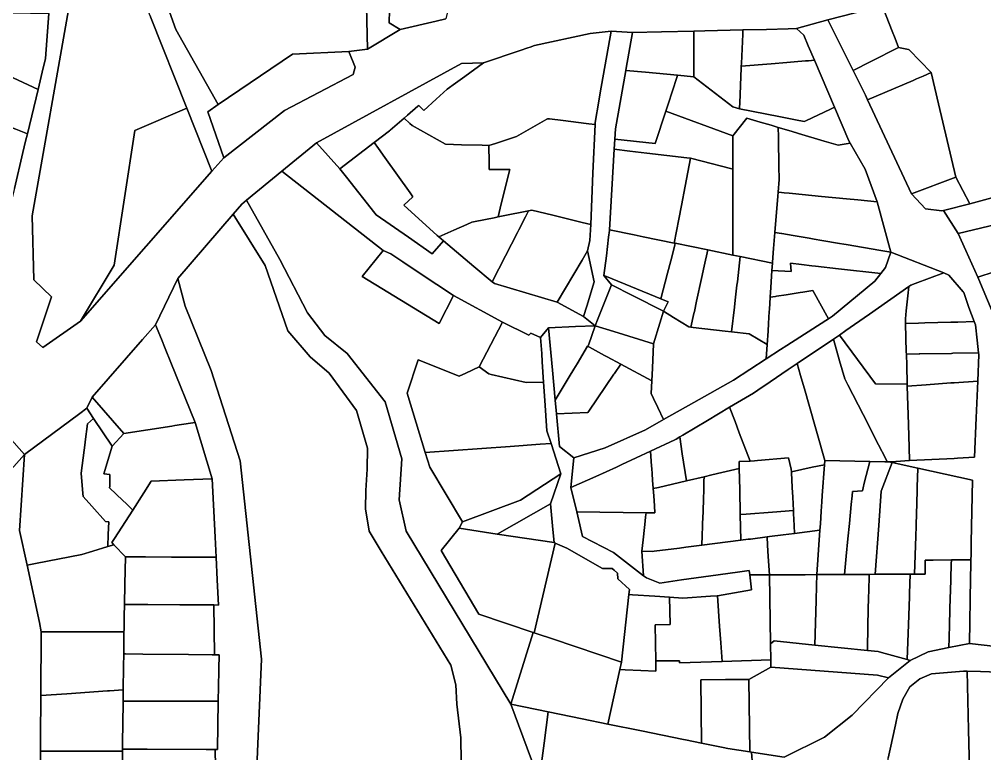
# Model space of a CAD drawing. Header units: inches. Extents: x 469449 to 472390, y 1000542 to 1004361.
# Drawn here: x 471849.2 to 472110.2, y 1001608.5 to 1001807 of the extents above; entities that cross this region are included whole.
import ezdxf

# ---------------------------------------------------------------- set-up
doc = ezdxf.new("R2010")
doc.units = ezdxf.units.IN
doc.header["$MEASUREMENT"] = 0
doc.layers.add('Gulele_10_07_New_Parcel', color=7, linetype='Continuous')

msp = doc.modelspace()

# ---------------------------------------------------------------- linework, layer by layer
at = {"layer": 'Gulele_10_07_New_Parcel'}
for points in [[(471847.88, 1001761.25), (471850.2, 1001770.95), (471850.94, 1001774.03), (471851.42, 1001776.04), (471854.29, 1001787.99), (471855.41, 1001792.68), (471856.29, 1001796.33), (471857.21, 1001808.5), (471858.15, 1001825.64), (471861.55, 1001845.78), (471862.38, 1001850.69), (471862.46, 1001851.16), (471863.98, 1001860.17), (471860.02, 1001862.64), (471862.85, 1001870.37), (471865.38, 1001874.28), (471859.92, 1001893.87), (471853.66, 1001916.35), (471842.14, 1001920.71)], [(471888.04, 1001814.13), (471891.55, 1001804.23), (471902.97, 1001783.95), (471900.16, 1001781.93), (471904.5, 1001769.57), (471901.31, 1001765.92), (471894.51, 1001782.99), (471884.7, 1001807.62)], [(471949.3, 1001809.43), (471949.25, 1001805.98), (471952.2, 1001804.21), (471943.36, 1001798.93), (471942.99, 1001814.48)], [(472082.54, 1001810.61), (472067.8, 1001806.82), (472059.32, 1001804.43), (472057.08, 1001804.38), (472051.22, 1001804.24), (472044.83, 1001804.09), (472034.56, 1001803.85), (472031.55, 1001803.78), (472022.82, 1001803.58), (472015.02, 1001803.4), (472009.2, 1001803.74), (472003.51, 1001803.14), (471988.52, 1001799.87), (471987.3, 1001799.45), (471986.7, 1001799.26), (471984.63, 1001798.56), (471974.74, 1001795.23), (471968.77, 1001795), (471929.58, 1001773.62), (471920.18, 1001765.91), (471910.61, 1001758.06), (471909.38, 1001757.04), (471907.03, 1001754.31), (471892.08, 1001736.91), (471886.06, 1001724.45), (471882.56, 1001720.45), (471868.94, 1001704.87), (471867.45, 1001701.87), (471865.59, 1001700.49), (471850.6, 1001689.41), (471839.23, 1001702.03)], [(471862.56, 1001809.47), (471852.68, 1001753.9), (471853.14, 1001736.55), (471857.97, 1001731.96), (471853.83, 1001719.78), (471855.56, 1001718.28), (471865.78, 1001725.41), (471901.31, 1001765.92), (471904.5, 1001769.57), (471920.91, 1001782.35), (471939.47, 1001792.01), (471940.01, 1001794.05), (471938.29, 1001798.23), (471943.36, 1001798.93), (471952.2, 1001804.21), (471961.91, 1001806.41), (471964.57, 1001807.08)], [(472113.2, 1001637.52), (472106.09, 1001638.31), (472106.4, 1001655.94), (472106.46, 1001659.68), (472106.48, 1001660.94), (472106.51, 1001662.23), (472106.57, 1001665.58), (472106.86, 1001682.45), (472092.12, 1001685.68), (472085.21, 1001687.19), (472084.2, 1001687.41), (472086.15, 1001687.51), (472089.88, 1001687.71), (472101.91, 1001688.33), (472102.85, 1001688.38), (472107.47, 1001688.62), (472107.89, 1001699.24), (472107.98, 1001701.24), (472108.3, 1001709.22), (472108.59, 1001716.39), (472108.54, 1001716.85), (472108.17, 1001720.27), (472107.73, 1001724.38), (472107.38, 1001725.27), (472105.92, 1001729.11), (472104.54, 1001733.16), (472104.39, 1001733.32), (472100.49, 1001737.81), (472099.19, 1001738.49), (472084.81, 1001744.05), (472081.11, 1001757.64), (472077.91, 1001766.43), (472073.81, 1001773.52), (472073.44, 1001774.16), (472069.58, 1001783.21), (472064.17, 1001795.88), (472062.51, 1001799.76), (472061.29, 1001802.63), (472059.32, 1001804.43), (472067.8, 1001806.82), (472074.63, 1001793.12), (472077.96, 1001786.44), (472078.56, 1001785.16), (472090.37, 1001759.76), (472094.21, 1001755.79), (472098.58, 1001755.2), (472099.05, 1001755.32), (472103.04, 1001749.05), (472105.12, 1001744.46), (472108.35, 1001737.33), (472108.64, 1001736.69), (472112.09, 1001728.32)], [(472121.48, 1001753.53), (472103.04, 1001749.05), (472099.05, 1001755.32), (472106.14, 1001757.09), (472146.11, 1001768.04)], [(471968.74, 1001599.94), (471968.56, 1001612.81), (471967.5, 1001621.91), (471967.27, 1001627.1), (471965.85, 1001632.42), (471947.02, 1001663.24), (471943.83, 1001668.68), (471942.77, 1001674.7), (471942.89, 1001679.66), (471943.24, 1001685.45), (471943.36, 1001691.12), (471940.41, 1001701.27), (471933.03, 1001711.31), (471927.83, 1001715.8), (471921.81, 1001722.77), (471915.73, 1001740.42), (471907.03, 1001754.31), (471909.38, 1001757.04), (471910.61, 1001758.06), (471919.66, 1001742.09), (471927.1, 1001727.68), (471931.82, 1001721.54), (471937.84, 1001716.7), (471948.17, 1001703.59), (471952.66, 1001688.23), (471951.95, 1001677.13), (471953.84, 1001668.63), (471982.12, 1001621.88), (471989.79, 1001601.26)], [(471911.11, 1001550.74), (471914.72, 1001634.09), (471908.89, 1001687.64), (471901.09, 1001712.06), (471894.02, 1001729.41), (471892.08, 1001736.91), (471907.03, 1001754.31), (471915.73, 1001740.42), (471921.81, 1001722.77), (471927.83, 1001715.8), (471933.03, 1001711.31), (471940.41, 1001701.27), (471943.36, 1001691.12), (471943.24, 1001685.45), (471942.89, 1001679.66), (471942.77, 1001674.7), (471943.83, 1001668.68), (471947.02, 1001663.24), (471965.85, 1001632.42), (471967.27, 1001627.1), (471967.5, 1001621.91), (471968.56, 1001612.81), (471968.74, 1001599.94)], [(471902.34, 1001603.53), (471902.18, 1001608.68), (471902.15, 1001609.64), (471902.77, 1001609.64), (471903.01, 1001622.73), (471903.08, 1001626.65), (471903.15, 1001631.01), (471903.16, 1001631.41), (471903.23, 1001635.22), (471902, 1001635.22), (471901.84, 1001648.72), (471903.09, 1001648.71), (471902.75, 1001655.55), (471902.44, 1001661.64), (471902.17, 1001667.06), (471901.38, 1001682.82), (471896.77, 1001698.03), (471890.21, 1001714.2), (471888.66, 1001718.03), (471887.66, 1001720.5), (471886.06, 1001724.45), (471892.08, 1001736.91), (471894.02, 1001729.41), (471901.09, 1001712.06), (471908.89, 1001687.64), (471914.72, 1001634.09), (471911.11, 1001550.74)], [(471837.58, 1001674.76), (471850.6, 1001689.41), (471849.31, 1001668.85), (471851.31, 1001659.5), (471854.64, 1001643.95), (471855.16, 1001641.5), (471855.03, 1001624.26), (471854.94, 1001612.82), (471854.91, 1001609.18), (471854.82, 1001596.89), (471854.79, 1001593.35), (471854.79, 1001593.17), (471854.7, 1001579.56), (471854.69, 1001577.03), (471854.59, 1001561.45), (471854.48, 1001545.26), (471837.37, 1001554.06)], [(472047.93, 1001598.69), (472047.13, 1001608.94), (472055.95, 1001607.6), (472066.89, 1001613.03), (472074.39, 1001618.96), (472084.21, 1001629.04), (472090.06, 1001633.75), (472094.88, 1001636.07), (472100.48, 1001637.19), (472106.09, 1001638.31), (472113.2, 1001637.52)], [(472113.96, 1001630.52), (472109.05, 1001630.7), (472105.45, 1001630.83), (472104.51, 1001630.86), (472095.81, 1001630.08), (472092.62, 1001628.79), (472089.95, 1001626.56), (472088.05, 1001623.29), (472086.76, 1001619.41), (472086.08, 1001616.32), (472084.62, 1001609.77), (472084.09, 1001607.37)]]:
    msp.add_lwpolyline(points, dxfattribs=at)
for points in [[(471865.78, 1001725.41), (471855.56, 1001718.28), (471853.83, 1001719.78), (471857.97, 1001731.96), (471853.14, 1001736.55), (471852.68, 1001753.9), (471862.56, 1001809.47), (471871.18, 1001855.31), (471878.27, 1001821.98), (471884.7, 1001807.62), (471894.51, 1001782.99), (471880.42, 1001776.89), (471874.89, 1001740.54)], [(471923.09, 1001797.53), (471902.97, 1001783.95), (471891.55, 1001804.23), (471888.04, 1001814.13), (471923.74, 1001817.57), (471927.11, 1001817.9), (471930.54, 1001818.23), (471942.87, 1001819.42), (471942.99, 1001814.48), (471943.36, 1001798.93), (471938.29, 1001798.23)], [(471961.91, 1001806.41), (471952.2, 1001804.21), (471949.25, 1001805.98), (471949.3, 1001809.43), (471949.34, 1001812.56), (471949.39, 1001817.22), (471958.48, 1001817.57), (471959.35, 1001820.53), (471967.31, 1001818.61), (471966.25, 1001814.15), (471964.57, 1001807.08)], [(472146.11, 1001768.04), (472106.14, 1001757.09), (472102.43, 1001764.32), (472097.73, 1001784.11), (472095.72, 1001792.56), (472089.78, 1001798.74), (472089.57, 1001798.78), (472086.93, 1001799.34), (472085.98, 1001801.78), (472085.2, 1001803.78), (472082.79, 1001809.97), (472082.54, 1001810.61), (472081.5, 1001814.21), (472111.84, 1001820.15), (472129.44, 1001821.54), (472133.1, 1001807.83), (472133.97, 1001804.6), (472135.37, 1001799.33), (472136.29, 1001795.91), (472137.07, 1001793.67), (472142.73, 1001777.63)], [(471855.41, 1001792.68), (471854.29, 1001787.99), (471835.16, 1001796.94), (471831.22, 1001798.79), (471836.83, 1001808.84), (471837.87, 1001808.83), (471842.35, 1001808.75), (471857.21, 1001808.5), (471856.29, 1001796.33)], [(472079.39, 1001795.52), (472074.63, 1001793.12), (472067.8, 1001806.82), (472082.54, 1001810.61), (472082.79, 1001809.97), (472085.2, 1001803.78), (472085.98, 1001801.78), (472086.93, 1001799.34)], [(472005.89, 1001784.8), (472004.89, 1001779.04), (472004.87, 1001778.54), (472003.14, 1001778.75), (472002.42, 1001778.84), (471996.25, 1001779.59), (471992.51, 1001780.04), (471992.05, 1001780.09), (471991.83, 1001779.97), (471983.6, 1001775.27), (471983.38, 1001775.2), (471977.92, 1001773.43), (471976.19, 1001772.86), (471974.33, 1001772.92), (471968.72, 1001773.08), (471964.47, 1001773.21), (471955.42, 1001778.29), (471954.83, 1001778.84), (471953.29, 1001780.27), (471954.15, 1001781.02), (471957, 1001783.48), (471957.24, 1001783.69), (471958.54, 1001782.31), (471961.88, 1001785.34), (471964.91, 1001788.08), (471967.13, 1001789.7), (471969.65, 1001791.52), (471974.74, 1001795.23), (471984.63, 1001798.56), (471986.7, 1001799.26), (471987.3, 1001799.45), (471988.52, 1001799.87), (472003.51, 1001803.14), (472009.2, 1001803.74), (472006.29, 1001787.05)], [(472015.02, 1001803.4), (472013.29, 1001793.75), (472013.18, 1001793.12), (472010.35, 1001777.34), (472010.18, 1001774.59), (472010.02, 1001771.84), (472008.74, 1001750.09), (472008.73, 1001749.88), (472008.52, 1001748.11), (472007.92, 1001743.08), (472007.28, 1001737.73), (472009.27, 1001735.24), (472005.51, 1001725.75), (472004.87, 1001724.13), (472001.74, 1001726.62), (472002.62, 1001729.46), (472004.65, 1001736.01), (472002.82, 1001744.39), (472003.49, 1001747.23), (472003.68, 1001751.52), (472004.29, 1001765.38), (472004.87, 1001778.54), (472004.89, 1001779.04), (472005.89, 1001784.8), (472006.29, 1001787.05), (472009.2, 1001803.74)], [(472031.55, 1001796.28), (472031.55, 1001791.44), (472027.15, 1001791.85), (472018.52, 1001792.63), (472013.18, 1001793.12), (472013.29, 1001793.75), (472015.02, 1001803.4), (472022.82, 1001803.58), (472031.55, 1001803.78), (472031.55, 1001801.55)], [(472044.06, 1001786.44), (472043.91, 1001782.79), (472042.07, 1001783.35), (472031.55, 1001791.44), (472031.55, 1001796.28), (472031.55, 1001801.55), (472031.55, 1001803.78), (472034.56, 1001803.85), (472044.83, 1001804.09), (472044.78, 1001802.9), (472044.44, 1001795), (472044.41, 1001794.3), (472044.38, 1001793.83), (472044.18, 1001789.05), (472044.07, 1001786.67)], [(472052.46, 1001794.95), (472044.41, 1001794.3), (472044.44, 1001795), (472044.78, 1001802.9), (472044.83, 1001804.09), (472051.22, 1001804.24), (472057.08, 1001804.38), (472059.32, 1001804.43), (472061.29, 1001802.63), (472062.51, 1001799.76), (472064.17, 1001795.88), (472062.6, 1001795.76), (472061.79, 1001795.69), (472058.65, 1001795.44), (472056.71, 1001795.29)], [(471854.29, 1001787.99), (471851.42, 1001776.04), (471848.28, 1001777.27), (471846.83, 1001777.85), (471834.11, 1001782.85), (471830.41, 1001784.3), (471827.54, 1001785.43), (471828.69, 1001789.81), (471829.17, 1001791.65), (471830.7, 1001797.46), (471831.22, 1001798.79), (471835.16, 1001796.94)], [(472083.24, 1001787.18), (472078.56, 1001785.16), (472077.96, 1001786.44), (472074.63, 1001793.12), (472079.39, 1001795.52), (472086.93, 1001799.34), (472089.57, 1001798.78), (472089.78, 1001798.74), (472095.72, 1001792.56), (472093.54, 1001791.62), (472091.72, 1001790.83), (472090.84, 1001790.45)], [(471904.5, 1001769.57), (471900.16, 1001781.93), (471902.97, 1001783.95), (471923.09, 1001797.53), (471938.29, 1001798.23), (471940.01, 1001794.05), (471939.47, 1001792.01), (471920.91, 1001782.35)], [(472061.83, 1001779.53), (472061.37, 1001779.31), (472059.06, 1001779.77), (472054.53, 1001780.67), (472043.91, 1001782.79), (472044.06, 1001786.44), (472044.07, 1001786.67), (472044.18, 1001789.05), (472044.38, 1001793.83), (472044.41, 1001794.3), (472052.46, 1001794.95), (472056.71, 1001795.29), (472058.65, 1001795.44), (472061.79, 1001795.69), (472062.6, 1001795.76), (472064.17, 1001795.88), (472069.58, 1001783.21), (472068.48, 1001782.69)], [(471961.88, 1001785.34), (471958.54, 1001782.31), (471957.24, 1001783.69), (471957, 1001783.48), (471954.15, 1001781.02), (471953.29, 1001780.27), (471949.49, 1001776.98), (471949.33, 1001776.86), (471945.17, 1001773.66), (471935.87, 1001766.52), (471929.58, 1001773.62), (471968.77, 1001795), (471974.74, 1001795.23), (471969.65, 1001791.52), (471967.13, 1001789.7), (471964.91, 1001788.08)], [(472024, 1001782.17), (472021.14, 1001773.37), (472010.18, 1001774.59), (472010.35, 1001777.34), (472013.18, 1001793.12), (472018.52, 1001792.63), (472027.15, 1001791.85), (472026.96, 1001791.25), (472024.61, 1001784.03)], [(472031.55, 1001791.44), (472042.07, 1001783.35), (472043.91, 1001782.79), (472054.53, 1001780.67), (472059.06, 1001779.77), (472061.37, 1001779.31), (472061.83, 1001779.53), (472068.48, 1001782.69), (472069.58, 1001783.21), (472073.44, 1001774.16), (472073.81, 1001773.52), (472070.59, 1001772.96), (472066.82, 1001774.07), (472059.82, 1001776.14), (472057.88, 1001776.72), (472054.38, 1001777.75), (472052.43, 1001778.33), (472049.53, 1001779.19), (472045.86, 1001780.27), (472042.09, 1001775.46), (472024, 1001782.17), (472024.61, 1001784.03), (472026.96, 1001791.25), (472027.15, 1001791.85)], [(472102.43, 1001764.32), (472090.37, 1001759.76), (472078.56, 1001785.16), (472083.24, 1001787.18), (472090.84, 1001790.45), (472091.72, 1001790.83), (472093.54, 1001791.62), (472095.72, 1001792.56), (472097.73, 1001784.11)], [(471845.43, 1001757.78), (471844, 1001757.78), (471840.31, 1001759.07), (471834.57, 1001761.08), (471822.27, 1001765.37), (471822.78, 1001767.32), (471826.78, 1001782.52), (471827.54, 1001785.43), (471830.41, 1001784.3), (471834.11, 1001782.85), (471846.83, 1001777.85), (471848.28, 1001777.27), (471851.42, 1001776.04), (471850.94, 1001774.03), (471850.2, 1001770.95), (471847.88, 1001761.25), (471847.21, 1001758.47)], [(471901.31, 1001765.92), (471865.78, 1001725.41), (471874.89, 1001740.54), (471880.42, 1001776.89), (471894.51, 1001782.99)], [(471976.25, 1001768.26), (471976.28, 1001766.41), (471979.44, 1001766.41), (471981.79, 1001766.41), (471979.52, 1001757.08), (471978.66, 1001753.56), (471977.62, 1001753.35), (471972.42, 1001752.31), (471971.54, 1001752.13), (471970.23, 1001751.55), (471966.69, 1001749.97), (471962.66, 1001748.17), (471962.21, 1001748.58), (471953.19, 1001756.78), (471955.6, 1001759.02), (471954.86, 1001760.06), (471948.04, 1001769.64), (471946.3, 1001772.07), (471945.17, 1001773.66), (471949.33, 1001776.86), (471949.49, 1001776.98), (471953.29, 1001780.27), (471954.83, 1001778.84), (471955.42, 1001778.29), (471964.47, 1001773.21), (471968.72, 1001773.08), (471974.33, 1001772.92), (471976.19, 1001772.86)], [(472042.09, 1001775.46), (472042.09, 1001766.51), (472041.47, 1001766.67), (472033.82, 1001768.63), (472030.71, 1001769.43), (472029.65, 1001769.56), (472018.88, 1001770.81), (472014.24, 1001771.35), (472010.02, 1001771.84), (472010.18, 1001774.59), (472021.14, 1001773.37), (472024, 1001782.17)], [(472052.84, 1001741.31), (472052.83, 1001741.06), (472044.13, 1001742.84), (472042.1, 1001743.26), (472042.1, 1001755.85), (472042.1, 1001759.31), (472042.09, 1001765.09), (472042.09, 1001766.51), (472042.09, 1001775.46), (472045.86, 1001780.27), (472049.53, 1001779.19), (472052.43, 1001778.33), (472054.38, 1001777.75), (472054.43, 1001775.17), (472054.44, 1001774.88), (472054.58, 1001767.03), (472054.64, 1001763.98), (472054.65, 1001763.67), (472054.37, 1001760.23), (472054.28, 1001759.13), (472053.5, 1001749.39), (472053.14, 1001745.04)], [(472004.87, 1001778.54), (472004.29, 1001765.38), (472003.68, 1001751.52), (472001.42, 1001752.07), (471993.47, 1001754.02), (471987.82, 1001755.4), (471986.88, 1001755.21), (471980.07, 1001753.85), (471978.66, 1001753.56), (471979.52, 1001757.08), (471981.79, 1001766.41), (471979.44, 1001766.41), (471976.28, 1001766.41), (471976.25, 1001768.26), (471976.19, 1001772.86), (471977.92, 1001773.43), (471983.38, 1001775.2), (471983.6, 1001775.27), (471991.83, 1001779.97), (471992.05, 1001780.09), (471992.51, 1001780.04), (471996.25, 1001779.59), (472002.42, 1001778.84), (472003.14, 1001778.75)], [(472066.82, 1001774.07), (472070.59, 1001772.96), (472073.81, 1001773.52), (472077.91, 1001766.43), (472081.11, 1001757.64), (472075.9, 1001758.15), (472072.84, 1001758.44), (472066.12, 1001759.09), (472058.26, 1001759.85), (472057.36, 1001759.94), (472055.96, 1001760.08), (472055.27, 1001760.14), (472054.37, 1001760.23), (472054.65, 1001763.67), (472054.64, 1001763.98), (472054.58, 1001767.03), (472054.44, 1001774.88), (472054.43, 1001775.17), (472054.38, 1001777.75), (472057.88, 1001776.72), (472059.82, 1001776.14)], [(471935.87, 1001766.52), (471937.63, 1001764.3), (471945.34, 1001754.57), (471945.7, 1001754.12), (471954.43, 1001748.08), (471960.86, 1001743.62), (471963.88, 1001747.07), (471972.14, 1001740.16), (471977.07, 1001736.04), (471977.66, 1001735.55), (471994.63, 1001730.53), (472001.74, 1001726.62), (472004.87, 1001724.13), (471999.59, 1001723.92), (471992.29, 1001723.62), (471990.15, 1001720.95), (471987.48, 1001722.16), (471987.22, 1001721.9), (471986.97, 1001721.64), (471979.81, 1001725.17), (471966.64, 1001732.29), (471957.58, 1001738.31), (471952.88, 1001741.43), (471949.67, 1001743.57), (471947.6, 1001744.51), (471920.18, 1001765.91), (471929.58, 1001773.62)], [(471963.88, 1001747.07), (471960.86, 1001743.62), (471954.43, 1001748.08), (471945.7, 1001754.12), (471945.34, 1001754.57), (471937.63, 1001764.3), (471935.87, 1001766.52), (471945.17, 1001773.66), (471946.3, 1001772.07), (471948.04, 1001769.64), (471954.86, 1001760.06), (471955.6, 1001759.02), (471953.19, 1001756.78), (471962.21, 1001748.58), (471962.66, 1001748.17)], [(472027.48, 1001752.96), (472026.21, 1001746.51), (472017.83, 1001748.22), (472015.47, 1001748.71), (472008.74, 1001750.09), (472010.02, 1001771.84), (472014.24, 1001771.35), (472018.88, 1001770.81), (472029.65, 1001769.56), (472030.71, 1001769.43), (472029.22, 1001761.85), (472028.2, 1001756.63)], [(472042.1, 1001755.85), (472042.1, 1001743.26), (472035.32, 1001744.64), (472026.55, 1001746.44), (472026.21, 1001746.51), (472027.48, 1001752.96), (472028.2, 1001756.63), (472029.22, 1001761.85), (472030.71, 1001769.43), (472033.82, 1001768.63), (472041.47, 1001766.67), (472042.09, 1001766.51), (472042.09, 1001765.09), (472042.1, 1001759.31)], [(471947.6, 1001744.51), (471941.91, 1001737.45), (471962.68, 1001724.8), (471966.64, 1001732.29), (471979.81, 1001725.17), (471973.52, 1001713.03), (471969.96, 1001711.37), (471968.17, 1001710.54), (471957.07, 1001714.92), (471954.05, 1001705.97), (471958.95, 1001689.94), (471960.17, 1001685.93), (471969.04, 1001671.15), (471968.17, 1001669.44), (471963.26, 1001663.42), (471973.42, 1001646.22), (471988.12, 1001641.31), (471982.12, 1001621.88), (471953.84, 1001668.63), (471951.95, 1001677.13), (471952.66, 1001688.23), (471948.17, 1001703.59), (471937.84, 1001716.7), (471931.82, 1001721.54), (471927.1, 1001727.68), (471919.66, 1001742.09), (471910.61, 1001758.06), (471920.18, 1001765.91)], [(472106.14, 1001757.09), (472099.05, 1001755.32), (472098.58, 1001755.2), (472094.21, 1001755.79), (472090.37, 1001759.76), (472102.43, 1001764.32)], [(472081.11, 1001757.64), (472084.81, 1001744.05), (472082.09, 1001744.52), (472072.73, 1001746.11), (472072.14, 1001746.21), (472070.95, 1001746.42), (472066.16, 1001747.23), (472064.12, 1001747.58), (472062.79, 1001747.81), (472058.41, 1001748.56), (472055.37, 1001749.07), (472055.23, 1001749.1), (472053.5, 1001749.39), (472054.28, 1001759.13), (472054.37, 1001760.23), (472055.27, 1001760.14), (472055.96, 1001760.08), (472057.36, 1001759.94), (472058.26, 1001759.85), (472066.12, 1001759.09), (472072.84, 1001758.44), (472075.9, 1001758.15)], [(471980.64, 1001743.02), (471977.07, 1001736.04), (471972.14, 1001740.16), (471963.88, 1001747.07), (471962.66, 1001748.17), (471966.69, 1001749.97), (471970.23, 1001751.55), (471971.54, 1001752.13), (471972.42, 1001752.31), (471977.62, 1001753.35), (471978.66, 1001753.56), (471980.07, 1001753.85), (471986.88, 1001755.21), (471986.07, 1001753.63), (471984.23, 1001750.03), (471983.86, 1001749.31)], [(472001.34, 1001741.89), (471994.63, 1001730.53), (471977.66, 1001735.55), (471977.07, 1001736.04), (471980.64, 1001743.02), (471983.86, 1001749.31), (471984.23, 1001750.03), (471986.07, 1001753.63), (471986.88, 1001755.21), (471987.82, 1001755.4), (471993.47, 1001754.02), (472001.42, 1001752.07), (472003.68, 1001751.52), (472003.49, 1001747.23), (472002.82, 1001744.39)], [(472112.79, 1001738.76), (472108.35, 1001737.33), (472105.12, 1001744.46), (472103.04, 1001749.05), (472121.48, 1001753.53), (472125.09, 1001742.72), (472124.38, 1001742.49), (472121.51, 1001741.57), (472120.07, 1001741.1), (472116.44, 1001739.94), (472112.94, 1001738.81)], [(472024.47, 1001738.39), (472022.66, 1001731.39), (472007.97, 1001737.45), (472007.28, 1001737.73), (472007.92, 1001743.08), (472008.52, 1001748.11), (472008.73, 1001749.88), (472008.74, 1001750.09), (472015.47, 1001748.71), (472017.83, 1001748.22), (472026.21, 1001746.51), (472026.55, 1001746.44), (472026.41, 1001745.89), (472025.33, 1001741.73)], [(472084.81, 1001744.05), (472083.35, 1001739.94), (472082.09, 1001738.27), (472070.71, 1001739.56), (472064.44, 1001740.27), (472063.51, 1001740.38), (472060.67, 1001740.7), (472057.73, 1001741.03), (472057.92, 1001738.81), (472052.7, 1001739.09), (472052.83, 1001741.06), (472052.84, 1001741.31), (472053.14, 1001745.04), (472053.5, 1001749.39), (472055.23, 1001749.1), (472055.37, 1001749.07), (472058.41, 1001748.56), (472062.79, 1001747.81), (472064.12, 1001747.58), (472066.16, 1001747.23), (472070.95, 1001746.42), (472072.14, 1001746.21), (472072.73, 1001746.11), (472082.09, 1001744.52)], [(472031.6, 1001727.51), (472030.79, 1001723.78), (472030.19, 1001723.85), (472026.06, 1001726.43), (472023.4, 1001728.09), (472023.93, 1001729.18), (472024.61, 1001730.59), (472022.66, 1001731.39), (472024.47, 1001738.39), (472025.33, 1001741.73), (472026.41, 1001745.89), (472026.55, 1001746.44), (472035.32, 1001744.64), (472034.37, 1001740.24), (472033.65, 1001736.94), (472032.31, 1001730.77), (472031.71, 1001728.02)], [(471966.64, 1001732.29), (471962.68, 1001724.8), (471941.91, 1001737.45), (471947.6, 1001744.51), (471949.67, 1001743.57), (471952.88, 1001741.43), (471957.58, 1001738.31)], [(472002.62, 1001729.46), (472001.74, 1001726.62), (471994.63, 1001730.53), (472001.34, 1001741.89), (472002.82, 1001744.39), (472004.65, 1001736.01)], [(472099.19, 1001738.49), (472091.38, 1001735.57), (472090.23, 1001735.14), (472089.72, 1001734.78), (472079.04, 1001727.3), (472075.01, 1001724.48), (472072.66, 1001722.84), (472070.91, 1001721.66), (472069.31, 1001720.57), (472059.52, 1001713.97), (472057.09, 1001712.33), (472052.24, 1001709.05), (472048.83, 1001706.75), (472047.68, 1001705.98), (472041.23, 1001702.14), (472035.22, 1001698.56), (472028.61, 1001694.62), (472027.77, 1001694.12), (472026.75, 1001693.51), (472026.44, 1001693.36), (472019.88, 1001690.28), (472012.1, 1001686.63), (472010.64, 1001685.94), (472005.11, 1001683.46), (472002.78, 1001682.43), (471998.32, 1001680.43), (471999.1, 1001688.5), (472007.63, 1001691.17), (472018.49, 1001696.07), (472023.38, 1001698.84), (472031.58, 1001703.46), (472042.26, 1001709.49), (472051.13, 1001715.22), (472055.02, 1001717.73), (472056.73, 1001718.83), (472067.25, 1001725.62), (472067.93, 1001726.06), (472069.04, 1001726.77), (472080.5, 1001736.16), (472082.09, 1001738.27), (472083.35, 1001739.94), (472084.81, 1001744.05)], [(472042.52, 1001729.22), (472041.73, 1001722.51), (472040, 1001722.71), (472031.39, 1001723.71), (472030.79, 1001723.78), (472031.6, 1001727.51), (472031.71, 1001728.02), (472032.31, 1001730.77), (472033.65, 1001736.94), (472034.37, 1001740.24), (472035.32, 1001744.64), (472042.1, 1001743.26), (472044.13, 1001742.84), (472043.33, 1001736.04), (472043.21, 1001735.09), (472042.74, 1001731.08)], [(472051.62, 1001722.71), (472051.39, 1001719.1), (472046.57, 1001721.95), (472041.73, 1001722.51), (472042.52, 1001729.22), (472042.74, 1001731.08), (472043.21, 1001735.09), (472043.33, 1001736.04), (472044.13, 1001742.84), (472052.83, 1001741.06), (472052.7, 1001739.09), (472052.4, 1001734.49), (472052.22, 1001731.84), (472052, 1001728.53), (472051.97, 1001727.99), (472051.76, 1001724.75)], [(472070.71, 1001739.56), (472082.09, 1001738.27), (472080.5, 1001736.16), (472069.04, 1001726.77), (472067.93, 1001726.06), (472063.74, 1001733.69), (472061.05, 1001733.26), (472060.28, 1001733.13), (472056.5, 1001732.53), (472053.95, 1001732.12), (472053.62, 1001732.07), (472052.22, 1001731.84), (472052.4, 1001734.49), (472052.7, 1001739.09), (472057.92, 1001738.81), (472057.73, 1001741.03), (472060.67, 1001740.7), (472063.51, 1001740.38), (472064.44, 1001740.27)], [(472115.65, 1001726.18), (472112.96, 1001725.2), (472112.09, 1001728.32), (472108.64, 1001736.69), (472108.35, 1001737.33), (472112.79, 1001738.76), (472112.94, 1001738.81), (472116.44, 1001739.94), (472120.07, 1001741.1), (472121.51, 1001741.57), (472124.38, 1001742.49), (472125.09, 1001742.72), (472125.36, 1001741.91), (472127.7, 1001736.83), (472130.16, 1001731.48), (472124.84, 1001729.53), (472124.36, 1001729.36)], [(472092.29, 1001724.9), (472088.78, 1001724.81), (472088.75, 1001726.03), (472088.98, 1001728.18), (472089.43, 1001732.2), (472089.72, 1001734.78), (472090.23, 1001735.14), (472091.38, 1001735.57), (472099.19, 1001738.49), (472100.49, 1001737.81), (472104.39, 1001733.32), (472104.54, 1001733.16), (472105.92, 1001729.11), (472107.38, 1001725.27), (472102.9, 1001725.16), (472101.03, 1001725.12), (472094.05, 1001724.94)], [(472007.97, 1001737.45), (472022.66, 1001731.39), (472024.61, 1001730.59), (472023.93, 1001729.18), (472023.4, 1001728.09), (472015, 1001732.34), (472009.27, 1001735.24), (472007.28, 1001737.73)], [(472022.41, 1001724.85), (472020.71, 1001719.29), (472009.95, 1001722.58), (472004.87, 1001724.13), (472005.51, 1001725.75), (472009.27, 1001735.24), (472015, 1001732.34), (472023.4, 1001728.09)], [(472055.02, 1001717.73), (472051.13, 1001715.22), (472051.39, 1001719.1), (472051.62, 1001722.71), (472051.76, 1001724.75), (472051.97, 1001727.99), (472052, 1001728.53), (472052.22, 1001731.84), (472053.62, 1001732.07), (472053.95, 1001732.12), (472056.5, 1001732.53), (472060.28, 1001733.13), (472061.05, 1001733.26), (472063.74, 1001733.69), (472067.93, 1001726.06), (472067.25, 1001725.62), (472056.73, 1001718.83)], [(472089.23, 1001709.77), (472089.27, 1001708.4), (472080.66, 1001708.48), (472070.91, 1001721.66), (472072.66, 1001722.84), (472075.01, 1001724.48), (472079.04, 1001727.3), (472089.72, 1001734.78), (472089.43, 1001732.2), (472088.98, 1001728.18), (472088.75, 1001726.03), (472088.78, 1001724.81), (472089.01, 1001717.04), (472089.03, 1001716.46), (472089.12, 1001713.44), (472089.16, 1001712.15)], [(472031.58, 1001703.46), (472023.38, 1001698.84), (472021.85, 1001702.04), (472020.66, 1001704.54), (472020.02, 1001705.87), (472020.2, 1001709.28), (472020.38, 1001712.72), (472020.71, 1001719.29), (472022.41, 1001724.85), (472023.4, 1001728.09), (472026.06, 1001726.43), (472030.19, 1001723.85), (472030.79, 1001723.78), (472031.39, 1001723.71), (472040, 1001722.71), (472041.73, 1001722.51), (472046.57, 1001721.95), (472051.39, 1001719.1), (472051.13, 1001715.22), (472042.26, 1001709.49)], [(471890.49, 1001697.07), (471877.5, 1001695.08), (471868.94, 1001704.87), (471882.56, 1001720.45), (471886.06, 1001724.45), (471887.66, 1001720.5), (471888.66, 1001718.03), (471890.21, 1001714.2), (471896.77, 1001698.03), (471895.54, 1001697.85), (471891.29, 1001697.19)], [(471979.81, 1001725.17), (471986.97, 1001721.64), (471987.22, 1001721.9), (471987.48, 1001722.16), (471990.15, 1001720.95), (471990.45, 1001716.68), (471990.6, 1001714.45), (471990.97, 1001708.94), (471986.28, 1001708.83), (471976.75, 1001711.02), (471976.19, 1001711.15), (471973.52, 1001713.03)], [(471993.34, 1001712.12), (471994.08, 1001704.04), (471994.41, 1001700.35), (471995.22, 1001691.51), (471999.1, 1001688.5), (471998.32, 1001680.43), (471999.9, 1001673.88), (472000.18, 1001672.74), (472001.51, 1001667.26), (472009.87, 1001662.87), (472017.99, 1001656.58), (472018.73, 1001656.01), (472021.95, 1001654.78), (472022.35, 1001654.63), (472028.25, 1001655.47), (472036.19, 1001656.6), (472043.4, 1001657.62), (472046.56, 1001658.07), (472046.71, 1001656.83), (472047.17, 1001652.82), (472037.96, 1001651.21), (472037.86, 1001651.19), (472036.1, 1001651.07), (472028.64, 1001650.59), (472024.95, 1001650.83), (472021.02, 1001651.08), (472014.98, 1001651.48), (472014.03, 1001651.54), (472014.18, 1001652.94), (472011, 1001655.78), (472010.91, 1001657.33), (472010.01, 1001658.11), (472009.53, 1001658.53), (472006.86, 1001658.53), (471997.21, 1001664.04), (471994.1, 1001665.42), (471993.77, 1001665.57), (471993.45, 1001669.14), (471993.1, 1001673.04), (471992.83, 1001676.05), (471995.58, 1001684.14), (471992.96, 1001692.36), (471991.87, 1001695.76), (471991.31, 1001703.98), (471990.97, 1001708.94), (471990.6, 1001714.45), (471990.45, 1001716.68), (471990.15, 1001720.95), (471992.29, 1001723.62)], [(471997.87, 1001710.34), (471994.08, 1001704.04), (471993.34, 1001712.12), (471992.29, 1001723.62), (471999.59, 1001723.92), (472004.87, 1001724.13), (472003.05, 1001718.95), (472002.85, 1001718.62), (472000, 1001713.89), (471999.14, 1001712.45)], [(472020.38, 1001712.72), (472020.2, 1001709.28), (472011.84, 1001713.78), (472008.14, 1001715.77), (472007.44, 1001716.15), (472003.4, 1001718.33), (472002.85, 1001718.62), (472003.05, 1001718.95), (472004.87, 1001724.13), (472009.95, 1001722.58), (472020.71, 1001719.29)], [(472092.5, 1001716.53), (472089.03, 1001716.46), (472089.01, 1001717.04), (472088.78, 1001724.81), (472092.29, 1001724.9), (472094.05, 1001724.94), (472101.03, 1001725.12), (472102.9, 1001725.16), (472107.38, 1001725.27), (472107.73, 1001724.38), (472108.17, 1001720.27), (472108.54, 1001716.85), (472101.59, 1001716.71), (472101.24, 1001716.7), (472092.66, 1001716.53)], [(472083.36, 1001688.37), (472083.84, 1001687.42), (472083.19, 1001687.43), (472079.11, 1001687.52), (472066.96, 1001687.76), (472062.64, 1001702.99), (472061.64, 1001706.52), (472060.44, 1001710.76), (472059.52, 1001713.97), (472069.31, 1001720.57), (472070.99, 1001714.72), (472072.38, 1001709.86), (472073.24, 1001708.18), (472077.32, 1001700.18), (472081.51, 1001691.98)], [(472086.15, 1001687.51), (472084.2, 1001687.41), (472083.84, 1001687.42), (472083.36, 1001688.37), (472081.51, 1001691.98), (472077.32, 1001700.18), (472073.24, 1001708.18), (472072.38, 1001709.86), (472070.99, 1001714.72), (472069.31, 1001720.57), (472070.91, 1001721.66), (472080.66, 1001708.48), (472089.27, 1001708.4), (472089.28, 1001707.85), (472089.59, 1001697.46), (472089.77, 1001691.25), (472089.88, 1001687.71)], [(472002.88, 1001700.7), (471994.41, 1001700.35), (471994.08, 1001704.04), (471997.87, 1001710.34), (471999.14, 1001712.45), (472000, 1001713.89), (472002.85, 1001718.62), (472003.4, 1001718.33), (472007.44, 1001716.15), (472008.14, 1001715.77), (472011.84, 1001713.78), (472010.12, 1001711.28), (472009.97, 1001711.05), (472003.16, 1001701.11)], [(471957.07, 1001714.92), (471968.17, 1001710.54), (471969.96, 1001711.37), (471973.52, 1001713.03), (471976.19, 1001711.15), (471976.75, 1001711.02), (471986.28, 1001708.83), (471990.97, 1001708.94), (471991.31, 1001703.98), (471991.87, 1001695.76), (471992.96, 1001692.36), (471989.99, 1001692.15), (471981.9, 1001691.57), (471958.95, 1001689.94), (471954.05, 1001705.97)], [(472094.42, 1001708.22), (472089.28, 1001707.85), (472089.27, 1001708.4), (472089.23, 1001709.77), (472089.16, 1001712.15), (472089.12, 1001713.44), (472089.03, 1001716.46), (472092.5, 1001716.53), (472092.66, 1001716.53), (472101.24, 1001716.7), (472101.59, 1001716.71), (472108.54, 1001716.85), (472108.59, 1001716.39), (472108.3, 1001709.22), (472101.99, 1001708.77), (472101.01, 1001708.7)], [(472007.63, 1001691.17), (471999.1, 1001688.5), (471995.22, 1001691.51), (471994.41, 1001700.35), (472002.88, 1001700.7), (472003.16, 1001701.11), (472009.97, 1001711.05), (472010.12, 1001711.28), (472011.84, 1001713.78), (472020.2, 1001709.28), (472020.02, 1001705.87), (472020.66, 1001704.54), (472021.85, 1001702.04), (472023.38, 1001698.84), (472018.49, 1001696.07)], [(472062.64, 1001702.99), (472066.96, 1001687.76), (472066.88, 1001686.61), (472063.58, 1001685.92), (472057.96, 1001684.73), (472057.92, 1001685.43), (472057.19, 1001688.47), (472048.74, 1001687.74), (472047.93, 1001687.67), (472046.81, 1001687.58), (472043.86, 1001695.26), (472042.7, 1001698.3), (472041.23, 1001702.14), (472047.68, 1001705.98), (472048.83, 1001706.75), (472052.24, 1001709.05), (472057.09, 1001712.33), (472059.52, 1001713.97), (472060.44, 1001710.76), (472061.64, 1001706.52)], [(472101.91, 1001688.33), (472089.88, 1001687.71), (472089.77, 1001691.25), (472089.59, 1001697.46), (472089.28, 1001707.85), (472094.42, 1001708.22), (472101.01, 1001708.7), (472101.99, 1001708.77), (472108.3, 1001709.22), (472107.98, 1001701.24), (472107.89, 1001699.24), (472107.47, 1001688.62), (472102.85, 1001688.38)], [(471877.5, 1001695.08), (471874.36, 1001691.63), (471869.29, 1001699.14), (471867.45, 1001701.87), (471868.94, 1001704.87)], [(471850.6, 1001689.41), (471837.58, 1001674.76), (471824.72, 1001668.05), (471801.95, 1001650.37), (471777.02, 1001639.47), (471773.2, 1001635.66), (471767.42, 1001632.33), (471766.82, 1001633.08), (471764.09, 1001630.91), (471765.08, 1001629.44), (471759.97, 1001625.36), (471757.66, 1001623.52), (471742.22, 1001640.54), (471761.43, 1001652.89), (471783.02, 1001664.7), (471791.47, 1001669.33), (471790.12, 1001671.91), (471805.63, 1001685.77), (471809.13, 1001681.64), (471839.23, 1001702.03)], [(471853.58, 1001659.95), (471851.31, 1001659.5), (471849.31, 1001668.85), (471850.6, 1001689.41), (471865.59, 1001700.49), (471867.45, 1001701.87), (471869.29, 1001699.14), (471867.68, 1001697.63), (471867.07, 1001692.8), (471867.04, 1001692.61), (471865.96, 1001684.36), (471866.44, 1001678.82), (471866.51, 1001678.02), (471868.82, 1001675.4), (471872.48, 1001671.25), (471873.41, 1001671.19), (471873.27, 1001667.79), (471873.14, 1001664.5), (471869.1, 1001663.3), (471866.09, 1001662.4)], [(472034.35, 1001683.38), (472029.55, 1001682.26), (472028.45, 1001689.58), (472027.77, 1001694.12), (472028.61, 1001694.62), (472035.22, 1001698.56), (472041.23, 1001702.14), (472042.7, 1001698.3), (472043.86, 1001695.26), (472046.81, 1001687.58), (472043.79, 1001687.49), (472043.83, 1001685.6), (472039.13, 1001684.5), (472036.44, 1001683.87)], [(471874.79, 1001665), (471873.14, 1001664.5), (471873.27, 1001667.79), (471873.41, 1001671.19), (471872.48, 1001671.25), (471868.82, 1001675.4), (471866.51, 1001678.02), (471866.44, 1001678.82), (471865.96, 1001684.36), (471867.04, 1001692.61), (471867.07, 1001692.8), (471867.68, 1001697.63), (471869.29, 1001699.14), (471874.36, 1001691.63), (471872.11, 1001684.15), (471873.71, 1001683.93), (471873.66, 1001680.8), (471873.65, 1001680.33), (471877.17, 1001676.97), (471878.09, 1001676.09), (471879.89, 1001674.37), (471874.96, 1001666.7), (471874.24, 1001665.58)], [(471882.89, 1001679.04), (471879.89, 1001674.37), (471878.09, 1001676.09), (471877.17, 1001676.97), (471873.65, 1001680.33), (471873.66, 1001680.8), (471873.71, 1001683.93), (471872.11, 1001684.15), (471874.36, 1001691.63), (471877.5, 1001695.08), (471890.49, 1001697.07), (471891.29, 1001697.19), (471895.54, 1001697.85), (471896.77, 1001698.03), (471901.38, 1001682.82), (471893.83, 1001682.51), (471884.89, 1001682.15)], [(472022.01, 1001680.5), (472020.59, 1001680.16), (472020.44, 1001682.4), (472020.31, 1001684.18), (472020.21, 1001685.57), (472020.17, 1001686.21), (472019.88, 1001690.28), (472026.44, 1001693.36), (472026.75, 1001693.51), (472027.77, 1001694.12), (472028.45, 1001689.58), (472029.55, 1001682.26)], [(471984.72, 1001677), (471969.04, 1001671.15), (471960.17, 1001685.93), (471958.95, 1001689.94), (471981.9, 1001691.57), (471989.99, 1001692.15), (471992.96, 1001692.36), (471995.58, 1001684.14)], [(472020.92, 1001675.48), (472021.05, 1001673.57), (472018.65, 1001673.6), (471999.9, 1001673.88), (471998.32, 1001680.43), (472002.78, 1001682.43), (472005.11, 1001683.46), (472010.64, 1001685.94), (472012.1, 1001686.63), (472019.88, 1001690.28), (472020.17, 1001686.21), (472020.21, 1001685.57), (472020.31, 1001684.18), (472020.44, 1001682.4), (472020.59, 1001680.16), (472020.73, 1001678.19)], [(472045.76, 1001673.25), (472044.12, 1001673.12), (472043.96, 1001679.93), (472043.83, 1001685.6), (472043.79, 1001687.49), (472046.81, 1001687.58), (472047.93, 1001687.67), (472048.74, 1001687.74), (472057.19, 1001688.47), (472057.92, 1001685.43), (472057.96, 1001684.73), (472057.97, 1001684.47), (472058.17, 1001680.47), (472058.31, 1001677.88), (472058.49, 1001674.24), (472052.8, 1001673.8)], [(472065.65, 1001668.92), (472058.8, 1001668.05), (472058.7, 1001670.16), (472058.53, 1001673.44), (472058.49, 1001674.24), (472058.31, 1001677.88), (472058.17, 1001680.47), (472057.97, 1001684.47), (472057.96, 1001684.73), (472063.58, 1001685.92), (472066.88, 1001686.61), (472066.3, 1001678.29), (472066.18, 1001676.58), (472066.01, 1001674.06), (472065.77, 1001670.64)], [(472069.7, 1001656.94), (472064.81, 1001656.92), (472065.65, 1001668.92), (472065.77, 1001670.64), (472066.01, 1001674.06), (472066.18, 1001676.58), (472066.3, 1001678.29), (472066.88, 1001686.61), (472066.96, 1001687.76), (472079.11, 1001687.52), (472077.64, 1001681.63), (472077.33, 1001680.37), (472077.13, 1001679.59), (472074.46, 1001679.41), (472074.34, 1001678.17), (472074.12, 1001675.9), (472073.62, 1001670.71), (472073.23, 1001666.63), (472072.78, 1001661.9), (472072.31, 1001656.96)], [(472072.46, 1001656.96), (472072.31, 1001656.96), (472072.78, 1001661.9), (472073.23, 1001666.63), (472073.62, 1001670.71), (472074.12, 1001675.9), (472074.34, 1001678.17), (472074.46, 1001679.41), (472077.13, 1001679.59), (472077.33, 1001680.37), (472077.64, 1001681.63), (472079.11, 1001687.52), (472083.19, 1001687.43), (472083.84, 1001687.42), (472084.2, 1001687.41), (472085.21, 1001687.19), (472082.21, 1001679.5), (472081.54, 1001670.23), (472080.58, 1001657), (472078.94, 1001656.99), (472075.22, 1001656.97)], [(472080.95, 1001657), (472080.58, 1001657), (472081.54, 1001670.23), (472082.21, 1001679.5), (472085.21, 1001687.19), (472092.12, 1001685.68), (472091.97, 1001680.59), (472091.94, 1001679.58), (472091.75, 1001673.2), (472091.67, 1001670.51), (472091.65, 1001670.02), (472091.57, 1001667.34), (472091.26, 1001657.05), (472090.06, 1001657.04), (472087.34, 1001657.03), (472084.95, 1001657.02)], [(471992.83, 1001676.05), (471978.39, 1001667.89), (471968.17, 1001669.44), (471969.04, 1001671.15), (471984.72, 1001677), (471995.58, 1001684.14)], [(472044.28, 1001666.21), (472033.72, 1001664.86), (472033.81, 1001667.49), (472033.89, 1001669.98), (472033.94, 1001671.18), (472033.96, 1001671.82), (472034.14, 1001677.07), (472034.24, 1001680.08), (472034.31, 1001682.17), (472034.35, 1001683.38), (472036.44, 1001683.87), (472039.13, 1001684.5), (472043.83, 1001685.6), (472043.96, 1001679.93), (472044.12, 1001673.12)], [(472094.11, 1001657.06), (472091.26, 1001657.05), (472091.57, 1001667.34), (472091.65, 1001670.02), (472091.67, 1001670.51), (472091.75, 1001673.2), (472091.94, 1001679.58), (472091.97, 1001680.59), (472092.12, 1001685.68), (472106.86, 1001682.45), (472106.57, 1001665.58), (472106.51, 1001662.23), (472106.48, 1001660.94), (472101.18, 1001660.9), (472096.25, 1001660.86), (472094.11, 1001660.85)], [(471902.17, 1001667.06), (471902.44, 1001661.64), (471892.77, 1001661.67), (471891.94, 1001661.67), (471890.35, 1001661.67), (471883.33, 1001661.69), (471882.57, 1001661.69), (471878.57, 1001661.7), (471877.93, 1001661.7), (471874.79, 1001665), (471874.24, 1001665.58), (471874.96, 1001666.7), (471879.89, 1001674.37), (471882.89, 1001679.04), (471884.89, 1001682.15), (471893.83, 1001682.51), (471901.38, 1001682.82)], [(472034.14, 1001677.07), (472033.96, 1001671.82), (472033.94, 1001671.18), (472033.89, 1001669.98), (472033.81, 1001667.49), (472033.72, 1001664.86), (472029.43, 1001664.32), (472027.7, 1001664.1), (472020.83, 1001663.22), (472020.28, 1001663.15), (472017.52, 1001663.24), (472017.85, 1001666.28), (472017.94, 1001667.09), (472018.4, 1001671.36), (472018.52, 1001672.49), (472018.65, 1001673.6), (472021.05, 1001673.57), (472020.92, 1001675.48), (472020.73, 1001678.19), (472020.59, 1001680.16), (472022.01, 1001680.5), (472029.55, 1001682.26), (472034.35, 1001683.38), (472034.31, 1001682.17), (472034.24, 1001680.08)], [(471993.45, 1001669.14), (471993.77, 1001665.57), (471978.39, 1001667.89), (471992.83, 1001676.05), (471993.1, 1001673.04)], [(472017.52, 1001663.24), (472017.99, 1001656.58), (472009.87, 1001662.87), (472001.51, 1001667.26), (472000.18, 1001672.74), (471999.9, 1001673.88), (472018.65, 1001673.6), (472018.52, 1001672.49), (472018.4, 1001671.36), (472017.94, 1001667.09), (472017.85, 1001666.28)], [(472046.28, 1001666.46), (472044.28, 1001666.21), (472044.12, 1001673.12), (472045.76, 1001673.25), (472052.8, 1001673.8), (472058.49, 1001674.24), (472058.53, 1001673.44), (472058.7, 1001670.16), (472058.8, 1001668.05), (472055.72, 1001667.66), (472051.98, 1001667.19), (472051.37, 1001667.11), (472046.93, 1001666.54)], [(471963.26, 1001663.42), (471968.17, 1001669.44), (471978.39, 1001667.89), (471993.77, 1001665.57), (471994.1, 1001665.42), (471988.44, 1001641.2), (471988.12, 1001641.31), (471973.42, 1001646.22)], [(472054.14, 1001656.87), (472051.98, 1001656.86), (472051.68, 1001661.83), (472051.5, 1001664.89), (472051.37, 1001667.11), (472051.98, 1001667.19), (472055.72, 1001667.66), (472058.8, 1001668.05), (472065.65, 1001668.92), (472064.81, 1001656.92), (472061.7, 1001656.9)], [(471997.21, 1001664.04), (472006.86, 1001658.53), (472009.53, 1001658.53), (472010.01, 1001658.11), (472010.91, 1001657.33), (472011, 1001655.78), (472014.18, 1001652.94), (472014.03, 1001651.54), (472012.03, 1001633.31), (471993.39, 1001639.54), (471989.19, 1001640.95), (471988.44, 1001641.2), (471994.1, 1001665.42)], [(472051.5, 1001664.89), (472051.68, 1001661.83), (472051.98, 1001656.86), (472046.71, 1001656.83), (472046.56, 1001658.07), (472043.4, 1001657.62), (472036.19, 1001656.6), (472028.25, 1001655.47), (472022.35, 1001654.63), (472021.95, 1001654.78), (472018.73, 1001656.01), (472017.99, 1001656.58), (472017.52, 1001663.24), (472020.28, 1001663.15), (472020.83, 1001663.22), (472027.7, 1001664.1), (472029.43, 1001664.32), (472033.72, 1001664.86), (472044.28, 1001666.21), (472046.28, 1001666.46), (472046.93, 1001666.54), (472051.37, 1001667.11)], [(471877.53, 1001642.13), (471877.52, 1001641.44), (471860.91, 1001641.49), (471855.16, 1001641.5), (471854.64, 1001643.95), (471851.31, 1001659.5), (471853.58, 1001659.95), (471866.09, 1001662.4), (471869.1, 1001663.3), (471873.14, 1001664.5), (471874.79, 1001665), (471877.93, 1001661.7), (471877.75, 1001654.38), (471877.62, 1001648.89), (471877.58, 1001645.73)], [(471902.75, 1001655.55), (471903.09, 1001648.71), (471901.84, 1001648.72), (471892.62, 1001648.79), (471883.93, 1001648.85), (471882.95, 1001648.86), (471882.03, 1001648.86), (471877.62, 1001648.89), (471877.75, 1001654.38), (471877.93, 1001661.7), (471878.57, 1001661.7), (471882.57, 1001661.69), (471883.33, 1001661.69), (471890.35, 1001661.67), (471891.94, 1001661.67), (471892.77, 1001661.67), (471902.44, 1001661.64)], [(472094.88, 1001636.07), (472090.06, 1001633.75), (472089.21, 1001633.98), (472089.56, 1001643.42), (472089.83, 1001650.95), (472089.87, 1001651.86), (472090.06, 1001657.04), (472091.26, 1001657.05), (472094.11, 1001657.06), (472094.11, 1001660.85), (472096.25, 1001660.86), (472101.18, 1001660.9), (472101.14, 1001659.77), (472101.14, 1001659.62), (472101.03, 1001655.98), (472100.93, 1001652.3), (472100.88, 1001650.88), (472100.67, 1001643.49), (472100.56, 1001639.73), (472100.48, 1001637.19)], [(472106.09, 1001638.31), (472100.48, 1001637.19), (472100.56, 1001639.73), (472100.67, 1001643.49), (472100.88, 1001650.88), (472100.93, 1001652.3), (472101.03, 1001655.98), (472101.14, 1001659.62), (472101.14, 1001659.77), (472101.18, 1001660.9), (472106.48, 1001660.94), (472106.46, 1001659.68), (472106.4, 1001655.94)], [(472052.39, 1001633.93), (472039.25, 1001633.47), (472038.88, 1001638.49), (472038.55, 1001643.01), (472037.96, 1001651.21), (472047.17, 1001652.82), (472046.71, 1001656.83), (472051.98, 1001656.86), (472052.33, 1001638.25)], [(472064.6, 1001649.95), (472064.25, 1001637.89), (472053.28, 1001639), (472052.33, 1001638.25), (472051.98, 1001656.86), (472054.14, 1001656.87), (472061.7, 1001656.9), (472064.81, 1001656.92), (472064.72, 1001653.88)], [(472078.64, 1001643.36), (472078.48, 1001636.45), (472064.25, 1001637.89), (472064.6, 1001649.95), (472064.72, 1001653.88), (472064.81, 1001656.92), (472069.7, 1001656.94), (472072.31, 1001656.96), (472072.46, 1001656.96), (472075.22, 1001656.97), (472078.94, 1001656.99), (472078.84, 1001652.3), (472078.81, 1001651.02)], [(472089.56, 1001643.42), (472089.21, 1001633.98), (472082.27, 1001635.91), (472081.37, 1001636.16), (472078.48, 1001636.45), (472078.64, 1001643.36), (472078.81, 1001651.02), (472078.84, 1001652.3), (472078.94, 1001656.99), (472080.58, 1001657), (472080.95, 1001657), (472084.95, 1001657.02), (472087.34, 1001657.03), (472090.06, 1001657.04), (472089.87, 1001651.86), (472089.83, 1001650.95)], [(472021.28, 1001633.67), (472021.32, 1001630.83), (472017.28, 1001631.01), (472013.04, 1001631.19), (472011.57, 1001631.26), (472012.03, 1001633.31), (472014.03, 1001651.54), (472014.98, 1001651.48), (472021.02, 1001651.08), (472024.95, 1001650.83), (472025.2, 1001643.48), (472021.15, 1001643.39)], [(472037.96, 1001651.21), (472038.55, 1001643.01), (472038.88, 1001638.49), (472039.25, 1001633.47), (472027.7, 1001633.07), (472027.7, 1001633.67), (472021.89, 1001633.67), (472021.28, 1001633.67), (472021.15, 1001643.39), (472025.2, 1001643.48), (472024.95, 1001650.83), (472028.64, 1001650.59), (472036.1, 1001651.07), (472037.86, 1001651.19)], [(471901.84, 1001648.72), (471902, 1001635.22), (471901.36, 1001635.23), (471894.96, 1001635.31), (471882.6, 1001635.47), (471877.95, 1001635.52), (471877.45, 1001635.53), (471877.51, 1001640.57), (471877.52, 1001641.44), (471877.53, 1001642.13), (471877.58, 1001645.73), (471877.62, 1001648.89), (471882.03, 1001648.86), (471882.95, 1001648.86), (471883.93, 1001648.85), (471892.62, 1001648.79)], [(471862.06, 1001624.75), (471855.03, 1001624.26), (471855.16, 1001641.5), (471860.91, 1001641.49), (471877.52, 1001641.44), (471877.51, 1001640.57), (471877.45, 1001635.53), (471877.4, 1001632.11), (471877.32, 1001625.82), (471873.65, 1001625.56), (471873.04, 1001625.52)], [(472011.57, 1001631.26), (472008.31, 1001616.54), (472001.35, 1001617.96), (471992.2, 1001619.83), (471982.12, 1001621.88), (471988.12, 1001641.31), (471988.44, 1001641.2), (471989.19, 1001640.95), (471993.39, 1001639.54), (472012.03, 1001633.31)], [(472064.25, 1001637.89), (472078.48, 1001636.45), (472081.37, 1001636.16), (472082.27, 1001635.91), (472089.21, 1001633.98), (472090.06, 1001633.75), (472084.21, 1001629.04), (472081.2, 1001629.72), (472052.42, 1001631.88), (472052.39, 1001633.93), (472052.33, 1001638.25), (472053.28, 1001639)], [(471901.36, 1001635.23), (471902, 1001635.22), (471903.23, 1001635.22), (471903.16, 1001631.41), (471903.15, 1001631.01), (471903.08, 1001626.65), (471903.01, 1001622.73), (471882.68, 1001622.72), (471877.91, 1001622.72), (471877.28, 1001622.72), (471877.32, 1001625.82), (471877.4, 1001632.11), (471877.45, 1001635.53), (471877.95, 1001635.52), (471882.6, 1001635.47), (471894.96, 1001635.31)], [(472052.39, 1001633.93), (472052.42, 1001631.88), (472046.4, 1001628.59), (472043.51, 1001628.57), (472040.09, 1001628.55), (472033.47, 1001628.5), (472033.66, 1001611.36), (472029.29, 1001612.25), (472028.78, 1001612.36), (472017.45, 1001614.67), (472008.31, 1001616.54), (472011.57, 1001631.26), (472013.04, 1001631.19), (472017.28, 1001631.01), (472021.32, 1001630.83), (472021.28, 1001633.67), (472021.89, 1001633.67), (472027.7, 1001633.67), (472027.7, 1001633.07), (472039.25, 1001633.47)], [(472066.89, 1001613.03), (472055.95, 1001607.6), (472047.13, 1001608.94), (472046.74, 1001609), (472046.4, 1001628.59), (472052.42, 1001631.88), (472081.2, 1001629.72), (472084.21, 1001629.04), (472074.39, 1001618.96)], [(472105.81, 1001615), (472106.06, 1001604.3), (472098.62, 1001604.86), (472097.09, 1001604.98), (472092.35, 1001605.33), (472091.26, 1001605.42), (472088.63, 1001605.62), (472087.15, 1001605.73), (472083.97, 1001605.97), (472084.08, 1001607.19), (472084.09, 1001607.37), (472084.62, 1001609.77), (472086.08, 1001616.32), (472086.76, 1001619.41), (472088.05, 1001623.29), (472089.95, 1001626.56), (472092.62, 1001628.79), (472095.81, 1001630.08), (472104.51, 1001630.86), (472105.45, 1001630.83)], [(472133.39, 1001617.71), (472126.58, 1001602.83), (472125.91, 1001602.87), (472119.19, 1001603.34), (472117.81, 1001603.44), (472113.05, 1001603.77), (472106.06, 1001604.3), (472105.81, 1001615), (472105.45, 1001630.83), (472109.05, 1001630.7), (472113.96, 1001630.52), (472138.47, 1001629.65), (472138.47, 1001628.79)], [(472046.4, 1001628.59), (472046.74, 1001609), (472040.72, 1001609.92), (472039.5, 1001610.17), (472033.66, 1001611.36), (472033.47, 1001628.5), (472040.09, 1001628.55), (472043.51, 1001628.57)], [(471865.23, 1001609.19), (471854.91, 1001609.18), (471854.94, 1001612.82), (471855.03, 1001624.26), (471862.06, 1001624.75), (471873.04, 1001625.52), (471873.65, 1001625.56), (471877.32, 1001625.82), (471877.28, 1001622.72), (471877.19, 1001616.31), (471877.13, 1001611.89), (471877.11, 1001609.79), (471877.1, 1001609.21), (471873.55, 1001609.2), (471869.8, 1001609.2)], [(471903.01, 1001622.73), (471902.77, 1001609.64), (471902.15, 1001609.64), (471899.73, 1001609.66), (471883.81, 1001609.75), (471877.11, 1001609.79), (471877.13, 1001611.89), (471877.19, 1001616.31), (471877.28, 1001622.72), (471877.91, 1001622.72), (471882.68, 1001622.72)], [(471992.2, 1001619.83), (471991.11, 1001611.4), (471989.79, 1001601.26), (471982.12, 1001621.88)], [(472047.93, 1001598.69), (472017.89, 1001587.57), (471997.45, 1001597.57), (471996.78, 1001597.9), (471996.45, 1001598.06), (471989.79, 1001601.26), (471991.11, 1001611.4), (471992.2, 1001619.83), (472001.35, 1001617.96), (472008.31, 1001616.54), (472017.45, 1001614.67), (472028.78, 1001612.36), (472029.29, 1001612.25), (472033.66, 1001611.36), (472039.5, 1001610.17), (472040.72, 1001609.92), (472046.74, 1001609), (472047.13, 1001608.94)], [(471876.93, 1001596.27), (471876.88, 1001593.1), (471864.77, 1001593.24), (471860.57, 1001593.29), (471854.79, 1001593.35), (471854.82, 1001596.89), (471854.91, 1001609.18), (471865.23, 1001609.19), (471869.8, 1001609.2), (471873.55, 1001609.2), (471877.1, 1001609.21)], [(471882.04, 1001596.42), (471876.93, 1001596.27), (471877.1, 1001609.21), (471877.11, 1001609.79), (471883.81, 1001609.75), (471899.73, 1001609.66), (471902.15, 1001609.64), (471902.18, 1001608.68), (471902.34, 1001603.53), (471902.55, 1001596.98), (471893.12, 1001596.72), (471890.35, 1001596.65), (471884.58, 1001596.49), (471883.76, 1001596.46)]]:
    msp.add_lwpolyline(points, close=True, dxfattribs=at)

doc.saveas('drawing.dxf')
